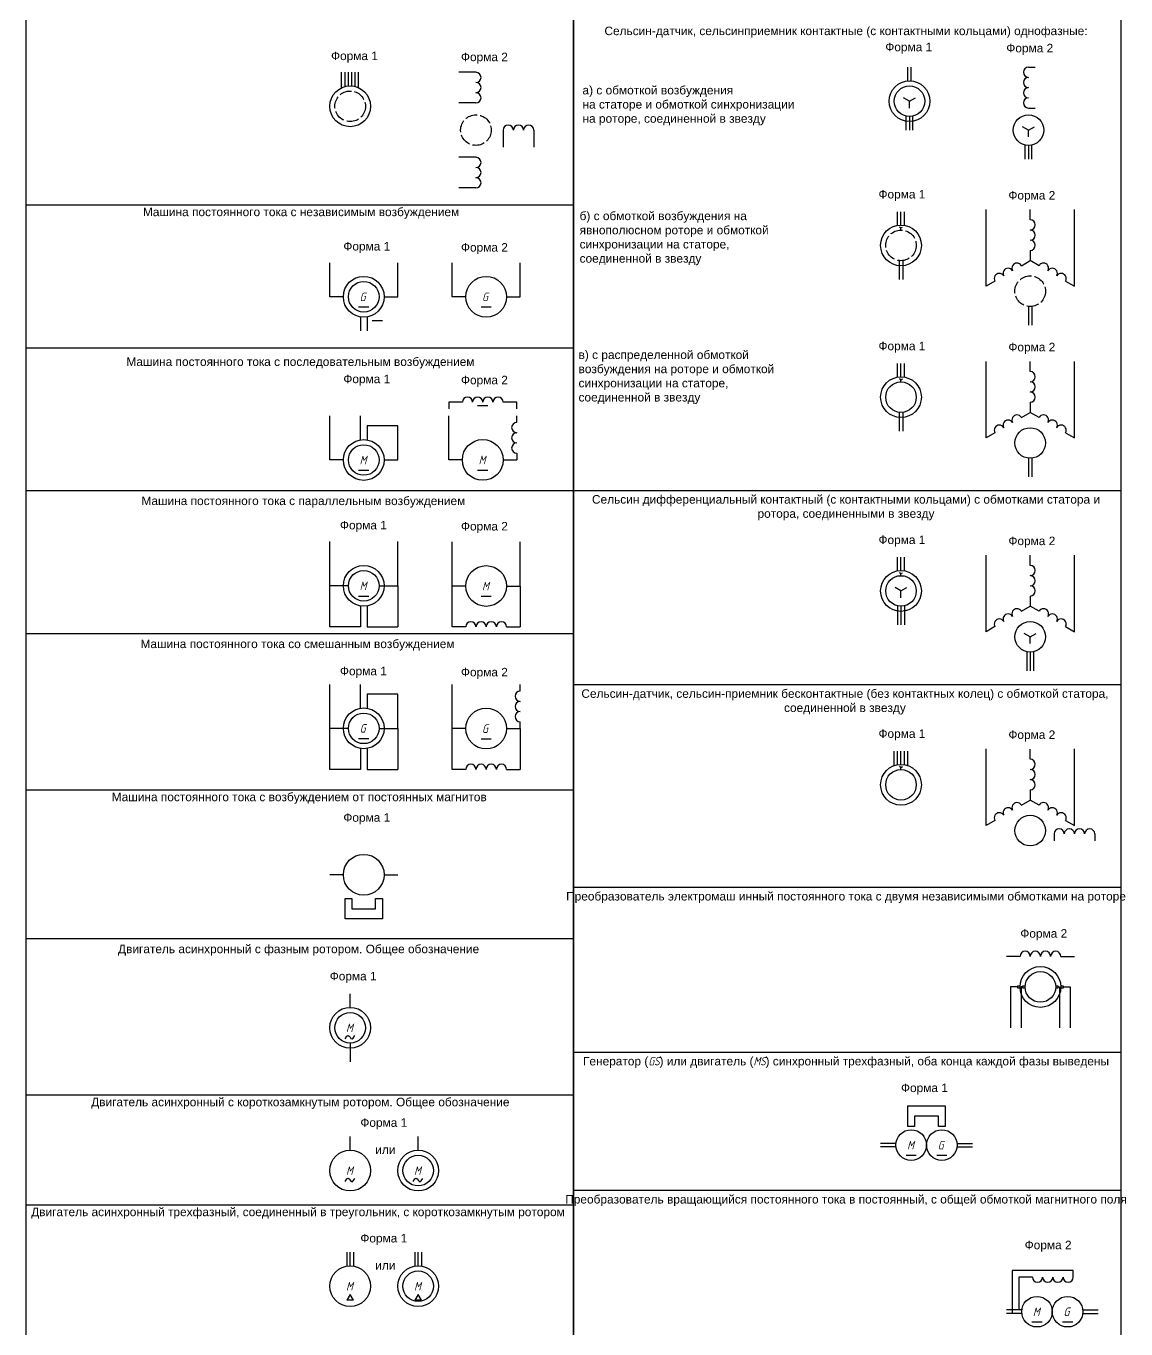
# Model space of a CAD drawing. Header units: millimetres. Extents: x 1912 to 3443, y 575 to 2353.
# Drawn here: x 2301.7 to 2625.2, y 943.4 to 1326.6 of the extents above; entities that cross this region are included whole.
import ezdxf

# ---------------------------------------------------------------- set-up
doc = ezdxf.new("R2010")
doc.units = ezdxf.units.MM
doc.linetypes.add('ACAD_ISO02W100', pattern=[15, 12, -3])
doc.layers.add('Пунктир', color=7, linetype='ACAD_ISO02W100')
doc.styles.get("Standard").update_dxf_attribs({"font": 'arial.ttf'})

msp = doc.modelspace()

# ---------------------------------------------------------------- linework, layer by layer
for p, q in [((2561, 1310.48), (2561, 1314.5)), ((2562, 1310.48), (2562, 1314.5)), ((2596.5, 1314.5), (2598.5, 1314.5)), ((2394.5, 1308.45), (2394.5, 1313)), ((2395.5, 1308.81), (2395.5, 1313)), ((2396.5, 1309), (2396.5, 1313)), ((2397.5, 1308.98), (2397.5, 1313)), ((2398.5, 1308.81), (2398.5, 1313)), ((2399.5, 1308.45), (2399.5, 1313)), ((2434, 1313), (2429, 1313)), ((2434, 1304), (2429, 1304)), ((2561.5, 1304.5), (2559.77, 1305.5)), ((2561.5, 1304.5), (2563.23, 1305.5)), ((2561.5, 1302.5), (2561.5, 1304.5)), ((2560.5, 1296), (2560.5, 1300.11)), ((2561.5, 1300), (2561.5, 1296)), ((2562.5, 1296), (2562.5, 1300.11)), ((2596.5, 1302.5), (2598.5, 1302.5)), ((2442, 1296), (2442, 1291)), ((2451, 1296), (2451, 1291)), ((2596.5, 1296), (2594.77, 1297)), ((2596.5, 1296), (2598.23, 1297)), ((2596.5, 1294), (2596.5, 1296)), ((2595.5, 1287.5), (2595.5, 1291.62)), ((2596.5, 1291.5), (2596.5, 1287.5)), ((2597.5, 1287.5), (2597.5, 1291.62)), ((2434, 1288), (2429, 1288)), ((2434, 1279), (2429, 1279)), ((2301.69, 1274), (2462.69, 1274)), ((2584.01, 1250.12), (2584.01, 1272.63)), ((2597, 1269.62), (2597, 1272.62)), ((2609.99, 1250.12), (2609.99, 1272.63)), ((2558, 1268.01), (2558, 1272.01)), ((2559, 1268.09), (2559, 1272.01)), ((2560, 1268.01), (2560, 1272.01)), ((2559, 1267.23), (2558.57, 1267.48)), ((2559, 1267.23), (2559.43, 1267.48)), ((2559, 1266.73), (2559, 1267.23)), ((2391, 1246.99), (2391, 1256.99)), ((2411, 1246.99), (2411, 1256.99)), ((2427, 1246.98), (2427, 1256.98)), ((2447, 1246.98), (2447, 1256.98)), ((2558.5, 1257.62), (2558.5, 1252.11)), ((2559.5, 1257.62), (2559.5, 1252.11)), ((2594.4, 1256.12), (2597, 1257.62)), ((2597, 1260.62), (2597, 1257.62)), ((2599.6, 1256.12), (2597, 1257.62)), ((2586.61, 1251.62), (2584.01, 1250.12)), ((2607.39, 1251.62), (2609.99, 1250.12)), ((2395, 1246.99), (2391, 1246.99)), ((2407, 1246.99), (2411, 1246.99)), ((2431, 1246.98), (2427, 1246.98)), ((2443, 1246.98), (2447, 1246.98)), ((2399.5, 1243.99), (2402.5, 1243.99)), ((2435.5, 1243.98), (2438.5, 1243.98)), ((2596.5, 1244.15), (2596.5, 1238.64)), ((2597.5, 1244.15), (2597.5, 1238.64)), ((2400, 1241.08), (2400, 1237.01)), ((2402, 1241.08), (2402, 1237.01)), ((2403.5, 1239.99), (2406.5, 1239.99)), ((2301.69, 1232), (2462.69, 1232)), ((2558, 1223.37), (2558, 1227.37)), ((2559, 1223.46), (2559, 1227.37)), ((2560, 1223.37), (2560, 1227.37)), ((2584.01, 1205.48), (2584.01, 1227.99)), ((2597, 1224.98), (2597, 1227.98)), ((2609.99, 1205.48), (2609.99, 1227.99)), ((2559, 1222.59), (2558.57, 1222.84)), ((2559, 1222.59), (2559.43, 1222.84)), ((2559, 1222.09), (2559, 1222.59)), ((2430, 1216), (2426, 1216)), ((2426, 1216), (2426, 1214)), ((2434.5, 1215), (2437.5, 1215)), ((2446, 1216), (2442, 1216)), ((2446, 1214), (2446, 1216)), ((2597, 1215.98), (2597, 1212.98)), ((2391, 1198.98), (2391, 1211.98)), ((2400, 1204.9), (2400, 1212)), ((2426, 1199), (2426, 1212)), ((2446, 1210), (2446, 1212)), ((2558.5, 1212.98), (2558.5, 1207.47)), ((2559.5, 1212.98), (2559.5, 1207.47)), ((2594.4, 1211.48), (2597, 1212.98)), ((2599.6, 1211.48), (2597, 1212.98)), ((2411, 1209), (2402, 1209)), ((2402, 1209), (2402, 1204.9)), ((2411, 1198.98), (2411, 1209)), ((2586.61, 1206.98), (2584.01, 1205.48)), ((2607.39, 1206.98), (2609.99, 1205.48)), ((2446, 1201), (2446, 1199)), ((2596.5, 1199.51), (2596.5, 1194)), ((2597.5, 1199.51), (2597.5, 1194)), ((2395, 1198.98), (2391, 1198.98)), ((2399.5, 1195.98), (2402.5, 1195.98)), ((2407, 1198.98), (2411, 1198.98)), ((2430, 1199), (2426, 1199)), ((2434.5, 1196), (2437.5, 1196)), ((2442, 1199), (2446, 1199)), ((2301.69, 1190), (2462.69, 1190)), ((2462.69, 1190.05), (2623.69, 1190.05)), ((2391, 1161.98), (2391, 1174.98)), ((2411, 1161.98), (2411, 1175)), ((2427, 1161.92), (2427, 1174.92)), ((2447, 1161.92), (2447, 1174.94)), ((2558, 1166.37), (2558, 1170.37)), ((2559, 1166.46), (2559, 1170.37)), ((2560, 1166.37), (2560, 1170.37)), ((2584.01, 1148.48), (2584.01, 1170.99)), ((2597, 1167.98), (2597, 1170.98)), ((2609.99, 1148.48), (2609.99, 1170.99)), ((2559, 1165.59), (2558.57, 1165.84)), ((2559, 1165.59), (2559.43, 1165.84)), ((2559, 1165.09), (2559, 1165.59)), ((2396.5, 1161.98), (2391, 1161.98)), ((2391, 1149.92), (2391, 1161.98)), ((2405.5, 1161.98), (2411, 1161.98)), ((2411, 1161.98), (2411, 1149.92)), ((2431, 1161.92), (2427, 1161.92)), ((2427, 1149.92), (2427, 1161.92)), ((2443, 1161.92), (2447, 1161.92)), ((2447, 1161.92), (2447, 1149.92)), ((2559, 1160.46), (2557.27, 1161.46)), ((2559, 1160.46), (2560.73, 1161.46)), ((2399.5, 1158.98), (2402.5, 1158.98)), ((2435.5, 1158.92), (2438.5, 1158.92)), ((2559, 1158.46), (2559, 1160.46)), ((2597, 1158.98), (2597, 1155.98)), ((2400, 1156.06), (2400.01, 1149.92)), ((2402, 1156.06), (2402, 1149.92)), ((2558, 1156.07), (2558, 1150.47)), ((2559, 1155.96), (2559, 1150.47)), ((2560, 1156.07), (2560, 1150.47)), ((2594.4, 1154.48), (2597, 1155.98)), ((2599.6, 1154.48), (2597, 1155.98)), ((2400.01, 1149.92), (2391, 1149.92)), ((2402, 1149.92), (2411, 1149.92)), ((2431, 1149.92), (2427, 1149.92)), ((2443, 1149.92), (2447, 1149.92)), ((2586.61, 1149.98), (2584.01, 1148.48)), ((2607.39, 1149.98), (2609.99, 1148.48)), ((2301.69, 1148), (2462.69, 1148)), ((2597, 1146.98), (2595.27, 1147.98)), ((2597, 1146.98), (2598.73, 1147.98)), ((2597, 1144.98), (2597, 1146.98)), ((2596, 1142.6), (2596, 1137)), ((2597, 1142.49), (2597, 1137)), ((2598, 1142.6), (2598, 1137)), ((2391, 1120.06), (2391, 1133)), ((2400, 1125.98), (2400, 1133)), ((2427, 1120), (2427, 1133)), ((2447, 1131), (2447, 1133)), ((2462.69, 1132.95), (2623.69, 1132.95)), ((2411, 1130.08), (2402, 1130.08)), ((2402, 1130.08), (2402, 1125.98)), ((2411, 1120.06), (2411, 1130.08)), ((2396.5, 1120.06), (2391, 1120.06)), ((2391, 1108), (2391, 1120.06)), ((2405.5, 1120.06), (2411, 1120.06)), ((2411, 1120.06), (2411, 1108)), ((2431, 1120), (2427, 1120)), ((2427, 1108), (2427, 1120)), ((2443, 1120), (2447, 1120)), ((2447, 1120), (2447, 1122)), ((2447, 1120), (2447, 1108)), ((2399.5, 1117.06), (2402.5, 1117.06)), ((2435.5, 1117), (2438.5, 1117)), ((2400, 1114.15), (2400.01, 1108)), ((2402, 1114.15), (2402, 1108)), ((2557, 1109.11), (2557, 1113.37)), ((2558, 1109.37), (2558, 1113.37)), ((2559, 1109.46), (2559, 1113.37)), ((2560, 1109.37), (2560, 1113.37)), ((2561, 1109.11), (2561, 1113.37)), ((2584.01, 1091.48), (2584.01, 1113.99)), ((2597, 1110.98), (2597, 1113.98)), ((2609.99, 1091.48), (2609.99, 1113.99)), ((2400.01, 1108), (2391, 1108)), ((2402, 1108), (2411, 1108)), ((2431, 1108), (2427, 1108)), ((2443, 1108), (2447, 1108)), ((2559, 1108.59), (2558.57, 1108.84)), ((2559, 1108.59), (2559.43, 1108.84)), ((2559, 1108.09), (2559, 1108.59)), ((2301.69, 1102), (2462.69, 1102)), ((2597, 1101.98), (2597, 1098.98)), ((2594.4, 1097.48), (2597, 1098.98)), ((2599.6, 1097.48), (2597, 1098.98)), ((2586.61, 1092.98), (2584.01, 1091.48)), ((2607.39, 1092.98), (2609.99, 1091.48)), ((2604, 1089), (2604, 1087)), ((2616, 1089), (2616, 1087)), ((2395, 1077), (2391, 1077)), ((2407, 1077), (2411, 1077)), ((2462.69, 1073.33), (2623.69, 1073.33)), ((2395.5, 1064), (2395.5, 1070)), ((2395.5, 1070), (2397.5, 1070)), ((2397.5, 1070), (2397.5, 1067)), ((2404.5, 1067), (2404.5, 1070)), ((2404.5, 1070), (2406.5, 1070)), ((2406.5, 1070), (2406.5, 1064)), ((2397.5, 1067), (2404.5, 1067)), ((2406.5, 1064), (2395.5, 1064)), ((2301.69, 1058.27), (2462.69, 1058.27)), ((2594, 1053), (2590, 1053)), ((2606, 1053), (2610, 1053)), ((2593.25, 1044), (2591.25, 1044)), ((2591.25, 1044), (2591.25, 1031.94)), ((2594, 1044.25), (2593.25, 1044.25)), ((2593.25, 1044.25), (2593.25, 1044)), ((2593.25, 1044), (2593.25, 1043.75)), ((2593.25, 1043.75), (2594, 1043.75)), ((2594, 1044), (2594, 1044.25)), ((2594, 1043.75), (2594, 1044)), ((2594.75, 1044), (2594.38, 1044)), ((2594.38, 1044), (2594.38, 1031.94)), ((2595.5, 1044.25), (2594.75, 1044.25)), ((2594.75, 1044.25), (2594.75, 1044)), ((2594.75, 1044), (2594.75, 1043.75)), ((2594.75, 1043.75), (2595.5, 1043.75)), ((2595.5, 1044), (2595.5, 1044.25)), ((2595.5, 1043.75), (2595.5, 1044)), ((2604.5, 1044.25), (2604.5, 1044)), ((2605.25, 1044.25), (2604.5, 1044.25)), ((2604.5, 1044), (2604.5, 1043.75)), ((2604.5, 1043.75), (2605.25, 1043.75)), ((2605.25, 1044), (2605.25, 1044.25)), ((2605.25, 1043.75), (2605.25, 1044)), ((2605.25, 1044), (2605.62, 1044)), ((2605.62, 1044), (2605.62, 1031.94)), ((2606, 1044.25), (2606, 1044)), ((2606.75, 1044.25), (2606, 1044.25)), ((2606, 1044), (2606, 1043.75)), ((2606, 1043.75), (2606.75, 1043.75)), ((2606.75, 1044), (2606.75, 1044.25)), ((2606.75, 1043.75), (2606.75, 1044)), ((2606.75, 1044), (2608.75, 1044)), ((2608.75, 1044), (2608.75, 1031.94)), ((2397, 1038), (2397, 1042)), ((2397, 1027.5), (2397, 1022)), ((2462.69, 1024.83), (2623.69, 1024.83)), ((2301.69, 1012.27), (2462.69, 1012.27)), ((2561, 1003), (2561, 1009)), ((2561, 1009), (2572, 1009)), ((2572, 1009), (2572, 1003)), ((2570, 1006), (2563, 1006)), ((2563, 1006), (2563, 1003)), ((2570, 1003), (2570, 1006)), ((2563, 1003), (2561, 1003)), ((2572, 1003), (2570, 1003)), ((2397, 996), (2397, 1000)), ((2417, 996), (2417, 1000)), ((2557.53, 998), (2553, 998)), ((2557.53, 997), (2553, 997)), ((2575.47, 998), (2580, 998)), ((2575.47, 997), (2580, 997)), ((2560.5, 994.5), (2563.5, 994.5)), ((2569.5, 994.5), (2572.5, 994.5)), ((2462.69, 984.21), (2623.69, 984.21)), ((2301.69, 979.96), (2462.69, 979.96)), ((2396, 966), (2396, 961.92)), ((2397, 962), (2397, 966)), ((2398, 966), (2398, 961.92)), ((2416, 966), (2416, 961.92)), ((2417, 962), (2417, 966)), ((2418, 966), (2418, 961.92)), ((2609.65, 960.65), (2591.65, 960.65)), ((2591.65, 960.65), (2591.65, 948)), ((2597.65, 958.65), (2593.65, 958.65)), ((2593.65, 958.65), (2593.65, 949)), ((2609.65, 958.65), (2609.65, 960.65)), ((2397, 953.6), (2396, 951.87)), ((2398, 951.87), (2396, 951.87)), ((2398, 951.87), (2397, 953.6)), ((2417, 953.6), (2416, 951.87)), ((2418, 951.87), (2416, 951.87)), ((2418, 951.87), (2417, 953.6)), ((2594.53, 949), (2590, 949)), ((2594.53, 948), (2590, 948)), ((2612.47, 949), (2617, 949)), ((2612.47, 948), (2617, 948)), ((2597.5, 945.5), (2600.5, 945.5)), ((2606.5, 945.5), (2609.5, 945.5))]:
    msp.add_line(p, q)
for points in [[(2301.69, 2078.72), (2462.69, 2079), (2462.69, 575), (2301.69, 575)], [(2462.69, 2079), (2623.69, 2079.28), (2623.69, 574.93), (2462.69, 575)]]:
    msp.add_lwpolyline(points, close=True)
for centre, radius in [((2561.5, 1304.5), 6), ((2397, 1303), 6), ((2561.5, 1304.5), 4.5), ((2596.5, 1296), 4.5), ((2559, 1262.09), 6), ((2401, 1246.99), 6), ((2437, 1246.98), 6), ((2401, 1246.99), 4.5), ((2559, 1217.46), 6), ((2401, 1198.98), 6), ((2401, 1198.98), 4.5), ((2436, 1199), 6), ((2401, 1161.98), 6), ((2401, 1161.98), 4.5), ((2437, 1161.92), 6), ((2559, 1160.46), 6), ((2401, 1120.06), 6), ((2401, 1120.06), 4.5), ((2437, 1120), 6), ((2559, 1103.46), 6), ((2401, 1077), 6), ((2600, 1044), 6), ((2600, 1044), 4.5), ((2600, 1044), 4.5), ((2397, 1032), 6), ((2562, 997.5), 4.5), ((2571, 997.5), 4.5), ((2397, 990), 6), ((2417, 990), 6), ((2397, 956), 6), ((2417, 956), 6), ((2599, 948.5), 4.5), ((2608, 948.5), 4.5)]:
    msp.add_circle(centre, radius)
at = {"ltscale": 0.3}
for centre in [(2559, 1217.46), (2597, 1203.98), (2559, 1160.46), (2597, 1146.98), (2559, 1103.46), (2597, 1089.98), (2397, 1032), (2417, 990), (2417, 956)]:
    msp.add_circle(centre, 4.5, dxfattribs=at)
for centre, start, end in [((2596.5, 1313), 90, 270), ((2434, 1311.5), 270, 90), ((2596.5, 1310), 90, 270), ((2434, 1308.5), 270, 90), ((2434, 1305.5), 270, 90), ((2596.5, 1307), 90, 270), ((2596.5, 1304), 90, 270), ((2443.5, 1296), 0, 180), ((2446.5, 1296), 0, 180), ((2449.5, 1296), 0, 180), ((2434, 1286.5), 270, 90), ((2434, 1283.5), 270, 90), ((2434, 1280.5), 270, 90), ((2597, 1268.12), 270, 90), ((2597, 1265.12), 270, 90), ((2597, 1262.12), 270, 90), ((2593.1, 1255.37), 30, 210), ((2600.9, 1255.37), 330, 150), ((2587.91, 1252.37), 30, 210), ((2590.5, 1253.87), 30, 210), ((2603.5, 1253.87), 330, 150), ((2606.09, 1252.37), 330, 150), ((2597, 1223.48), 270, 90), ((2597, 1220.48), 270, 90), ((2597, 1217.48), 270, 90), ((2431.5, 1216), 0, 180), ((2434.5, 1216), 0, 180), ((2437.5, 1216), 0, 180), ((2440.5, 1216), 0, 180), ((2593.1, 1210.73), 30, 210), ((2600.9, 1210.73), 330, 150), ((2446, 1208.5), 90, 270), ((2446, 1205.5), 90, 270), ((2587.91, 1207.73), 30, 210), ((2590.5, 1209.23), 30, 210), ((2603.5, 1209.23), 330, 150), ((2606.09, 1207.73), 330, 150), ((2446, 1202.5), 90, 270), ((2597, 1166.48), 270, 90), ((2597, 1163.48), 270, 90), ((2597, 1160.48), 270, 90), ((2590.5, 1152.23), 30, 210), ((2593.1, 1153.73), 30, 210), ((2600.9, 1153.73), 330, 150), ((2603.5, 1152.23), 330, 150), ((2432.5, 1149.92), 0, 180), ((2435.5, 1149.92), 0, 180), ((2438.5, 1149.92), 0, 180), ((2441.5, 1149.92), 0, 180), ((2587.91, 1150.73), 30, 210), ((2606.09, 1150.73), 330, 150), ((2447, 1129.5), 90, 270), ((2447, 1126.5), 90, 270), ((2447, 1123.5), 90, 270), ((2432.5, 1108), 0, 180), ((2435.5, 1108), 0, 180), ((2438.5, 1108), 0, 180), ((2441.5, 1108), 0, 180), ((2597, 1109.48), 270, 90), ((2597, 1106.48), 270, 90), ((2597, 1103.48), 270, 90), ((2590.5, 1095.23), 30, 210), ((2593.1, 1096.73), 30, 210), ((2600.9, 1096.73), 330, 150), ((2603.5, 1095.23), 330, 150), ((2587.91, 1093.73), 30, 210), ((2606.09, 1093.73), 330, 150), ((2605.5, 1089), 0, 180), ((2608.5, 1089), 0, 180), ((2611.5, 1089), 0, 180), ((2614.5, 1089), 0, 180), ((2595.5, 1053), 0, 180), ((2598.5, 1053), 0, 180), ((2601.5, 1053), 0, 180), ((2604.5, 1053), 0, 180), ((2599.15, 958.65), 180, 0), ((2602.15, 958.65), 180, 0), ((2605.15, 958.65), 180, 0), ((2608.15, 958.65), 180, 0)]:
    msp.add_arc(centre, 1.5, start, end)
for points in [[(2395.5, 1028.77), (2397, 1031.69), (2397, 1026.74), (2398.35, 1029.72)], [(2395.5, 986.77), (2397, 989.69), (2397, 984.74), (2398.35, 987.72)], [(2415.5, 986.77), (2417, 989.69), (2417, 984.74), (2418.35, 987.72)]]:
    msp.add_open_spline(points, degree=3)
at = {"layer": 'Пунктир', "ltscale": 0.3}
for centre in [(2397, 1303), (2434, 1296), (2559, 1262.1), (2597, 1248.62)]:
    msp.add_circle(centre, 4.5, dxfattribs=at)

# ---------------------------------------------------------------- texts
at = {"color": 242, "true_color": 0xcd2027, "char_height": 2.5, "attachment_point": 1}
for s, heights, insert in [('\\pxqc;Сельсин-датчик, сельсинприемник контактные (с контактными кольцами) однофазные:', [-3.28], (2462.83, 1326.43)), ('\\pxqc;Машина постоянного тока с независимым возбуждением', [-3.29], (2302.57, 1273.19)), ('\\pxqc;Машина постоянного тока с последовательным возбуждением', [-3.29], (2302.39, 1229.14)), ('\\pxqc;Машина постоянного тока с параллельным возбуждением', [-3.29], (2303.25, 1188.22)), ('\\pxqc;Сельсин дифференциальный контактный (с контактными кольцами) с обмотками статора и ротора, соединенными в звезду', [-7.46], (2462.83, 1188.65)), ('\\pxqc;Машина постоянного тока со смешанным возбуждением', [-3.29], (2301.53, 1146.16)), ('\\pxqc;Сельсин-датчик, сельсин-приемник бесконтактные (без контактных колец) с обмоткой статора, соединенной в звезду', [-7.46], (2462.51, 1131.54)), ('\\pxqc;Машина постоянного тока с возбуждением от постоянных магнитов', [-3.29], (2302.03, 1101.13)), ('\\pxqc;Преобразователь электромаш инный постоянного тока с двумя независимыми обмотками на роторе', [-7.42], (2462.83, 1071.93)), ('\\pxqc;Двигатель асинхронный с фазным ротором. Общее обозначение', [-3.25], (2301.84, 1056.43)), ('\\pxqc;Генератор ({\\fGOST type A|b0|i1|c204|p2;GS}) или двигатель ({\\fGOST type A|b0|i1|c204|p2;MS}) синхронный трехфазный, оба конца каждой фазы выведены', [-3.29], (2462.83, 1023.43)), ('\\pxqc;Двигатель асинхронный с короткозамкнутым ротором. Общее обозначение', [-3.29], (2302.34, 1011.41)), ('\\pxqc;Преобразователь вращающийся постоянного тока в постоянный, с общей обмоткой магнитного поля', [-6.77], (2462.83, 982.81)), ('\\pxqc;Двигатель асинхронный трехфазный, соединенный в треугольник, с короткозамкнутым ротором', [-3.23], (2301.66, 979.09))]:
    msp.add_mtext_dynamic_manual_height_columns(s, width=160, gutter_width=12.5, heights=heights, dxfattribs=dict(at, insert=insert))
at = {"char_height": 2.5, "attachment_point": 1}
for s, width, heights, insert in [('Форма 1', 15.835, [-3.21], (2391.38, 1319.09)), ('Форма 2', 15.835, [-3.21], (2429.59, 1318.77)), ('Форма 1', 15.835, [-3.21], (2554.38, 1321.69)), ('Форма 2', 15.835, [-3.21], (2589.97, 1321.37)), ('а) с обмоткой возбуждения\\Pна статоре и обмоткой синхронизации на роторе, соединенной в звезду', 65.731, [-11.69], (2465.33, 1309)), ('Форма 1', 15.835, [-3.21], (2552.38, 1278.39)), ('Форма 2', 15.835, [-3.21], (2590.59, 1278.08)), ('б) с обмоткой возбуждения на\\Pявнополюсном роторе и обмоткой синхронизации на статоре, соединенной в звезду', 65.731, [-15.85], (2464.48, 1272.02)), ('Форма 1', 15.835, [-3.21], (2395, 1263.09)), ('Форма 2', 15.835, [-3.21], (2429.59, 1262.77)), ('в) с распределенной обмоткой возбуждения на роторе и обмоткой синхронизации на статоре, соединенной в звезду', 65.731, [-15.85], (2464.17, 1231.18)), ('Форма 1', 15.835, [-3.21], (2552.38, 1233.76)), ('Форма 2', 15.835, [-3.21], (2590.59, 1233.44)), ('Форма 1', 15.835, [-3.21], (2395, 1224.07)), ('Форма 2', 15.835, [-3.21], (2429.59, 1223.75)), ('Форма 1', 15.835, [-3.21], (2394, 1181.07)), ('Форма 2', 15.835, [-3.21], (2429.59, 1180.75)), ('Форма 1', 15.835, [-3.21], (2552.38, 1176.76)), ('Форма 2', 15.835, [-3.21], (2590.59, 1176.44)), ('Форма 1', 15.835, [-3.21], (2394, 1138.16)), ('Форма 2', 15.835, [-3.21], (2429.59, 1137.84)), ('Форма 1', 15.835, [-3.21], (2552.38, 1119.76)), ('Форма 2', 15.835, [-3.21], (2590.59, 1119.44)), ('Форма 1', 15.835, [-3.21], (2395, 1095.09)), ('Форма 2', 15.835, [-3.21], (2594.09, 1060.99)), ('Форма 1', 15.835, [-3.21], (2391, 1048.43)), ('Форма 1', 15.835, [-3.21], (2559, 1015.59)), ('Форма 1', 15.835, [-3.21], (2400, 1005.37)), ('или', 15.835, [-2.51], (2404.38, 997.37)), ('Форма 1', 15.835, [-3.21], (2400, 971.37)), ('Форма 2', 15.835, [-3.21], (2595.38, 969.37)), ('или', 15.835, [-2.51], (2404.38, 963.37))]:
    msp.add_mtext_dynamic_manual_height_columns(s, width=width, gutter_width=12.5, heights=heights, dxfattribs=dict(at, insert=insert))
at = {"char_height": 2.5, "width": 2.428, "attachment_point": 1}
for s, insert in [('{\\fGOST type A|b0|i1|c0|p2;G}', (2399.8, 1248.22)), ('{\\fGOST type A|b0|i1|c0|p2;G}', (2435.8, 1248.21)), ('{\\fGOST type A|b0|i1|c0|p2;M}', (2399.8, 1200.21)), ('{\\fGOST type A|b0|i1|c0|p2;M}', (2434.8, 1200.23)), ('{\\fGOST type A|b0|i1|c0|p2;M}', (2399.8, 1163.21)), ('{\\fGOST type A|b0|i1|c0|p2;M}', (2435.8, 1163.15)), ('{\\fGOST type A|b0|i1|c0|p2;G}', (2399.8, 1121.29)), ('{\\fGOST type A|b0|i1|c0|p2;G}', (2435.8, 1121.23)), ('{\\fGOST type A|b0|i1|c0|p2;M}', (2395.8, 1033.23)), ('{\\fGOST type A|b0|i1|c0|p2;M}', (2560.8, 998.73)), ('{\\fGOST type A|b0|i1|c0|p2;G}', (2569.8, 998.73)), ('{\\fGOST type A|b0|i1|c0|p2;M}', (2395.8, 991.23)), ('{\\fGOST type A|b0|i1|c0|p2;M}', (2415.8, 991.23)), ('{\\fGOST type A|b0|i1|c0|p2;M}', (2395.8, 957.23)), ('{\\fGOST type A|b0|i1|c0|p2;M}', (2415.8, 957.23)), ('{\\fGOST type A|b0|i1|c0|p2;M}', (2597.8, 949.73)), ('{\\fGOST type A|b0|i1|c0|p2;G}', (2606.8, 949.73))]:
    msp.add_mtext(s, dxfattribs=dict(at, insert=insert))

doc.saveas('drawing.dxf')
